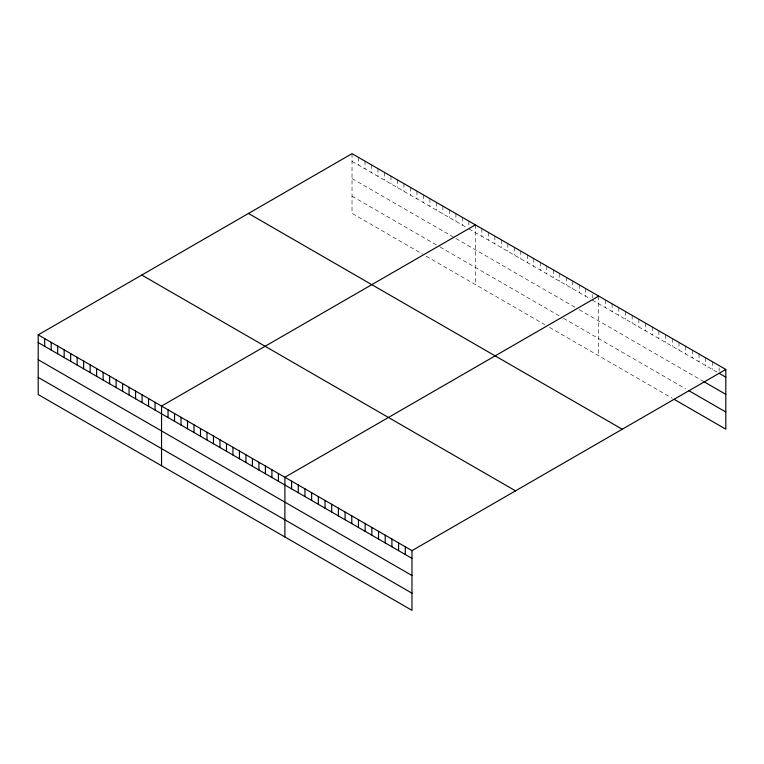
<?xml version="1.0" encoding="UTF-8"?>
<svg xmlns="http://www.w3.org/2000/svg" width="764" height="764" viewBox="0 0 764 764"><rect width="100%" height="100%" fill="white"/><g stroke="black" fill="none" stroke-linecap="round" stroke-linejoin="round"><path stroke-width="0.57" stroke-dasharray="3.82 2.86" d="M352.023 153.66L352.023 213.366L422.511 254.059M352.023 161.385L467.024 227.777M468.876 228.856L590.371 298.991M592.224 300.061L717.205 372.221M352.023 178.537L454.962 237.976M455.898 238.511L577.383 308.646M579.236 309.726L702.87 381.093M352.023 196.214L439.204 246.543M440.131 247.078L559.764 316.153M563.479 318.292L685.671 388.838M426.216 256.198L544.923 324.738M549.564 327.412L672.291 398.264M719.115 367.799L719.115 371.113M712.42 361.725L712.42 369.461M705.735 357.867L705.735 365.603M699.041 354.009L699.041 361.735M692.356 350.141L692.356 357.877M685.671 346.283L685.671 354.018M678.976 342.425L678.976 350.151M672.291 338.557L672.291 346.293M665.606 334.699L665.606 342.434M658.912 330.841L658.912 338.567M652.227 326.973L652.227 334.708M645.532 323.115L645.532 330.841M638.847 319.257L638.847 326.982M632.162 315.389L632.162 323.124M625.468 311.531L625.468 319.257M618.783 307.663L618.783 315.398M612.098 303.805L612.098 311.54M605.403 299.946L605.403 307.672M598.718 296.079L598.718 355.785M592.224 294.541L592.224 297.855M585.73 288.582L585.73 296.317M579.236 284.838L579.236 292.574M572.752 281.085L572.752 288.821M566.258 277.342L566.258 285.077M559.764 273.598L559.764 281.324M553.27 269.845L553.27 277.58M546.776 266.101L546.776 273.827M540.291 262.348L540.291 270.084M533.797 258.604L533.797 266.33M527.303 254.851L527.303 262.587M520.809 251.108L520.809 258.834M514.325 247.355L514.325 255.09M507.831 243.611L507.831 251.337M501.337 239.858L501.337 247.593M494.843 236.114L494.843 243.84M488.349 232.361L488.349 240.097M481.864 228.617L481.864 236.343M475.37 224.864L475.37 284.58M468.876 221.121L468.876 227.748M462.382 217.377L462.382 225.103M455.898 213.624L455.898 221.359M449.404 209.88L449.404 217.606M442.91 206.127L442.91 213.863M436.416 202.384L436.416 210.11M429.922 198.63L429.922 206.366M423.437 194.887L423.437 202.613M416.943 191.134L416.943 198.869M410.449 187.39L410.449 195.116M403.955 183.637L403.955 191.372M397.471 179.893L397.471 187.619M390.977 176.14L390.977 183.876M384.483 172.397L384.483 180.123M377.989 168.643L377.989 176.379M371.495 164.9L371.495 172.635M365.011 161.147L365.011 168.882M358.517 157.403L358.517 165.139"/><path stroke-width="1.15" d="M38.2 334.842L411.977 550.634L411.977 610.341L38.2 394.549L38.2 334.842L352.023 153.66L725.8 369.451L725.8 429.158L674.201 399.371M475.37 224.864L161.548 406.056L161.548 465.763M598.718 296.079L284.896 477.261L284.896 536.977M411.977 550.634L725.8 369.451M719.115 373.319L725.8 377.187M703.825 381.647L725.8 394.339M688.536 390.49L725.8 412.006M248.462 213.442L622.24 429.244M141.76 275.05L515.538 490.851M38.2 342.568L411.977 558.369M38.2 359.72L411.977 575.521M38.2 377.397L411.977 593.189M405.292 546.776L405.292 554.511M398.598 542.918L398.598 550.643M391.913 539.05L391.913 546.785M385.218 535.192L385.218 542.918M378.533 531.333L378.533 539.059M371.848 527.466L371.848 535.201M365.154 523.607L365.154 531.333M358.469 519.74L358.469 527.475M351.784 515.881L351.784 523.617M345.089 512.023L345.089 519.749M338.404 508.156L338.404 515.891M331.71 504.297L331.71 512.033M325.025 500.439L325.025 508.165M318.34 496.571L318.34 504.307M311.645 492.713L311.645 500.449M304.96 488.855L304.96 496.581M298.266 484.987L298.266 492.723M291.581 481.129L291.581 488.855M278.402 473.518L278.402 481.253M271.908 469.774L271.908 477.5M265.414 466.021L265.414 473.756M258.929 462.277L258.929 470.003M252.435 458.524L252.435 466.26M245.941 454.781L245.941 462.507M239.447 451.027L239.447 458.763M232.953 447.284L232.953 455.01M226.469 443.531L226.469 451.266M219.975 439.787L219.975 447.513M213.481 436.034L213.481 443.769M206.987 432.29L206.987 440.016M200.502 428.537L200.502 436.273M194.008 424.794L194.008 432.519M187.514 421.04L187.514 428.776M181.02 417.297L181.02 425.032M174.526 413.553L174.526 421.279M168.042 409.8L168.042 417.536M155.054 402.303L155.054 410.039M148.56 398.56L148.56 406.286M142.075 394.807L142.075 402.542M135.581 391.063L135.581 398.789M129.087 387.31L129.087 395.045M122.593 383.566L122.593 391.292M116.099 379.813L116.099 387.549M109.615 376.069L109.615 383.795M103.121 372.316L103.121 380.052M96.627 368.573L96.627 376.299M90.133 364.82L90.133 372.555M83.639 361.076L83.639 368.811M77.154 357.323L77.154 365.058M70.66 353.579L70.66 361.315M64.166 349.836L64.166 357.562M57.672 346.082L57.672 353.818M51.188 342.339L51.188 350.065M44.694 338.586L44.694 346.321"/></g></svg>
